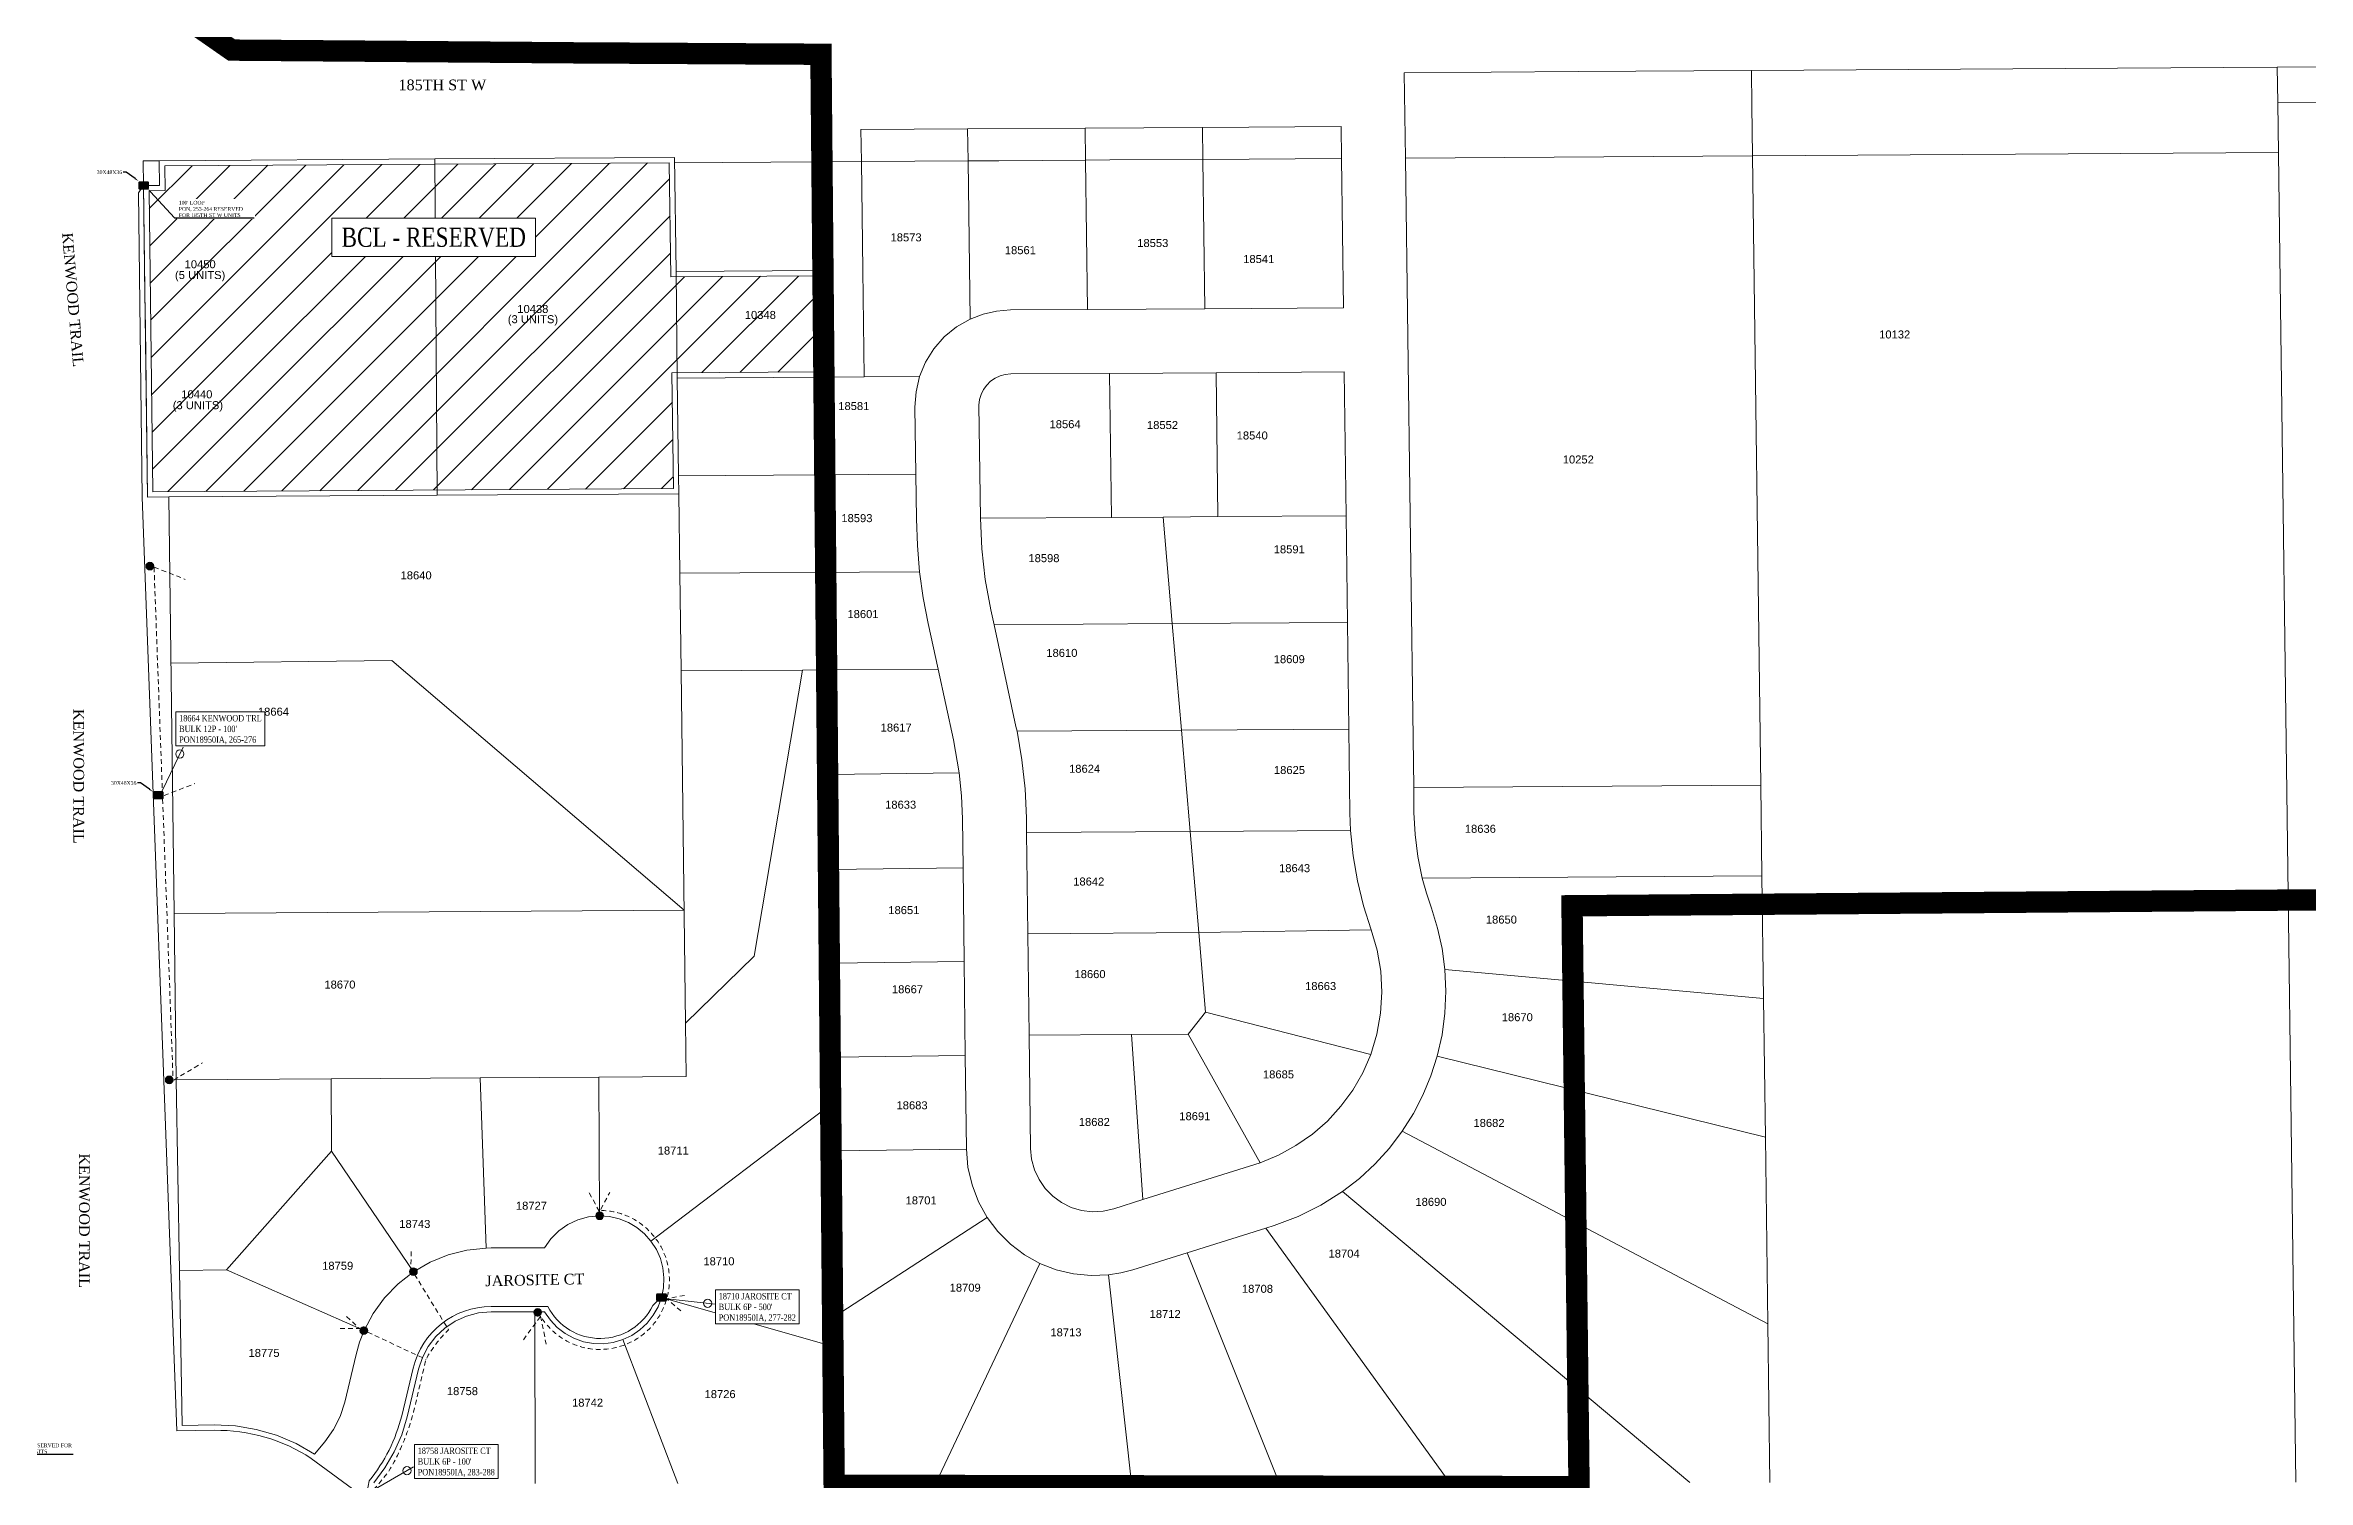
# Model space of a CAD drawing. Header units: feet. Extents: x 865220 to 2821149, y -2240498 to 944432.
# Drawn here: x 2812411 to 2814532, y 940525 to 941869 of the extents above; entities that cross this region are included whole.
import ezdxf
from ezdxf import colors
from ezdxf.entities.mleader import LeaderData, LeaderLine
from ezdxf.enums import TextEntityAlignment as Align
from ezdxf.lldxf.tags import DXFTag
from ezdxf.math import Vec2, Vec3

# ---------------------------------------------------------------- set-up
doc = ezdxf.new("R2010")
doc.units = ezdxf.units.FT
doc.header["$LTSCALE"] = 0.015
doc.header["$MEASUREMENT"] = 0
doc.linetypes.add('DASHED', pattern=[5, 3, -2])
for name, color, linetype in [('144A', 112, '144A'), ('Dakota County Addresses', 7, 'Continuous'), ('Dakota County Parcels', 7, 'Continuous'), ('DETAIL', 7, 'Continuous'), ('DROP BURIED', 7, 'DASHED'), ('NOTES', 7, 'Continuous'), ('STREET NAME', 7, 'Continuous'), ('TAIL', 1, 'MST'), ('TELEPHONE STRUCT-PROP', 6, 'Continuous'), ('TERMINALS', 7, 'Continuous')]:
    doc.layers.add(name, color=color, linetype=linetype)
doc.layers.add('RUNNING LINE (UNDERGROUND)', color=10, linetype='Continuous', lineweight=40)
doc.layers.add('WORK BOUNDARY', color=110, linetype='Continuous', lineweight=40)
doc.styles.add('Dimensions 100', font='arial.ttf')
doc.styles.add('Line', font='txt.shx', dxfattribs={"height": 3})
doc.styles.add('SIMPLEX', font='times.ttf', dxfattribs={"width": 0.8})
doc.styles.get("Standard").update_dxf_attribs({"font": 'times.ttf'})
doc.styles.add('Utilities', font='arial.ttf', dxfattribs={"height": 2.5})
tags = doc.linetypes.add('144A', pattern='A,80,-5,["144A",Line,S=1.5,R=0,X=0,Y=-1.5],-24', length=109).pattern_tags.tags
tags[6] = DXFTag(74, 10)
tags = doc.linetypes.add('MST', pattern='A,5,-5,5,-5,["TAIL",Line,S=1.5,R=0,X=0,Y=-1.5],-20', length=40).pattern_tags.tags
tags[10] = DXFTag(74, 10)

# ---------------------------------------------------------------- blocks, each defined once
blk = doc.blocks.new('ACMAP_ANN_TEMPLATE_Dakota County Addresses')
at = {"layer": 'Dakota County Addresses', "style": 'Dimensions 100'}
blk.add_attdef('DakotaCountyAddress', text='', height=50, dxfattribs=at).set_placement((0, 0), align=Align.CENTER)
blk = doc.blocks.new('NEW HH')
at = {"ltscale": 40, "true_color": 0xffffff}
h = blk.add_hatch(color=7, dxfattribs=at)
h.dxf.hatch_style = 1
h.paths.add_polyline_path([(-0.061, -0.031, 0.414214), (-0.046, -0.046), (0.046, -0.046, 0.414214), (0.061, -0.031), (0.061, 0.031, 0.414214), (0.046, 0.046), (-0.046, 0.046, 0.414214), (-0.061, 0.031)])
at = {"layer": 'RUNNING LINE (UNDERGROUND)', "color": 6, "lineweight": 0, "const_width": 0.005, "flags": 128}
blk.add_lwpolyline([(-0.061, 0.031), (-0.061, -0.031, 0.414214), (-0.046, -0.046), (0.046, -0.046, 0.414214), (0.061, -0.031), (0.061, 0.031, 0.414214), (0.046, 0.046), (-0.046, 0.046, 0.414214)], format="xyb", close=True, dxfattribs=at)
at = {"layer": 'TELEPHONE STRUCT-PROP', "color": 18, "true_color": 0x000000, "style": 'Utilities'}
blk.add_text('HH', height=0.05, dxfattribs=at).set_placement((0, 0), align=Align.MIDDLE_CENTER)
blk = doc.blocks.new('Proposed FlowerPot')
at = {"lineweight": 5, "ltscale": 100, "true_color": 0xffffff}
h = blk.add_hatch(color=7, dxfattribs=at)
h.dxf.hatch_style = 1
h.paths.add_polyline_path([(-0.06, 0, 0.414214), (0, -0.06, 0.414214), (0.06, 0, 0.414214), (0, 0.06, 0.414214)])
at = {"lineweight": 5, "ltscale": 100}
blk.add_circle((0, 0), 0.0604, dxfattribs=at)
at = {"layer": 'RUNNING LINE (UNDERGROUND)', "color": 6, "lineweight": 5, "const_width": 0.00907, "flags": 128}
blk.add_lwpolyline([(-0.06, 0, -0.414214), (0, 0.06, -0.414214), (0.06, 0, -0.414214), (0, -0.06, -0.414214), (-0.06, 0)], format="xyb", dxfattribs=at)
at = {"color": 18, "linetype": 'ByBlock', "lineweight": 5, "ltscale": 100, "true_color": 0x000000, "style": 'Dimensions 100'}
blk.add_text('F', height=0.0744, dxfattribs=at).set_placement((-0.029, -0.037))
blk = doc.blocks.new('TERMINAL')
at = {"lineweight": 5, "ltscale": 0.5, "flags": 128}
blk.add_lwpolyline([(-0.1, -0.6), (-0.1, 44.8)], dxfattribs=at)
at = {"lineweight": 5, "ltscale": 0.5}
blk.add_circle((-0.1, 37.6), 3.83, dxfattribs=at)

msp = doc.modelspace()

# ---------------------------------------------------------------- hatches: boundary and pattern name
at = {"layer": 'DROP BURIED', "ltscale": 100}
h = msp.add_hatch(dxfattribs=at)
h.set_pattern_fill('ANSI31', color=5, scale=200)
h.paths.add_polyline_path([(2812511.9, 941450.7), (2812508.4, 941732.9), (2812523.4, 941733), (2812523.1, 941756.1), (2812776.4, 941757.7), (2812996, 941759.1), (2812997.4, 941652.2), (2813132.3, 941653), (2813133.5, 941563), (2812998.5, 941562.2), (2812999.8, 941453.8)])

# ---------------------------------------------------------------- linework, layer by layer
at = {"layer": '144A', "lineweight": 5, "ltscale": 50, "flags": 128}
msp.add_lwpolyline([(2814251.1, 939562.1), (2814223.8, 939670.9), (2814217.9, 939689.6), (2814209.9, 939707.4), (2814199.9, 939724.1), (2814187.9, 939739.5), (2814174.3, 939753.4), (2814159.1, 939765.5), (2814142.5, 939775.8), (2814124.9, 939784.1), (2814106.3, 939790.3), (2814093.5, 939793.2), (2814080.3, 939795), (2813961.3, 939807.1), (2813965.7, 939860.6), (2813967.9, 939909.1), (2813968.1, 939956.4), (2813967.6, 939996.8), (2813966.4, 940085.8), (2813963.8, 940285.3), (2813948.5, 940341.3, 0.262115), (2813858.7, 940391.8), (2813791, 940391.7), (2813571.3, 940391.6, 0.463204), (2813458.6, 940257.2), (2813460.4, 940248.7), (2813467.2, 940225.9), (2813478.9, 940184.4), (2813484.7, 940161), (2813489.1, 940141.9), (2813494.3, 940117.1), (2813347.7, 940103.2), (2813217.6, 940090.9, 0.035236), (2813158.7, 940083.3, 0.084911), (2813093.6, 940055.5), (2813085, 940049.6), (2813078.4, 940044.7), (2813068.7, 940037), (2813009.5, 939989.8, -0.415738), (2812918, 940000.3), (2812916, 940002.9), (2812914, 940005.8), (2812909.6, 940011.9), (2812899.4, 940026.9), (2812889.3, 940042.5), (2812886, 940047.7, -0.117248), (2812769.7, 940395.2), (2812768.9, 940401), (2812768.4, 940403.8), (2812768.3, 940404.5, 0.177947), (2812708.6, 940509.2), (2812660.5, 940544.6, 0.149356), (2812569.5, 940570.9), (2812534.6, 940570.4), (2812502, 941445.5), (2812498.4, 941731), (2812503.3, 941737.8)], format="xyb", dxfattribs=at)
at = {"layer": 'Dakota County Parcels', "lineweight": 5}
for p, q in [((2813135, 941839.9), (2813137.9, 941840)), ((2813136, 941760), (2813135, 941839.9)), ((2813685.8, 941763.4), (2813684.8, 941843.4)), ((2814010.1, 941845.5), (2814353.3, 941847.7)), ((2814353.3, 941847.7), (2814503, 941848.6)), ((2814503.4, 941815.6), (2814503, 941848.6)), ((2814503.4, 941815.6), (2815022.1, 941818.9)), ((2814520.4, 940522.3), (2814503.4, 941815.6)), ((2813175.6, 941790.2), (2813275.6, 941790.8)), ((2813176, 941760.2), (2813175.6, 941790.2)), ((2813275.6, 941790.8), (2813385.6, 941791.5)), ((2813276, 941760.8), (2813275.6, 941790.8)), ((2813385.6, 941791.5), (2813495.6, 941792.2)), ((2813386, 941761.5), (2813385.6, 941791.5)), ((2813495.6, 941792.2), (2813625.5, 941793.1)), ((2813496, 941762.2), (2813495.6, 941792.2)), ((2813625.9, 941763.1), (2813625.5, 941793.1)), ((2812776.3, 941762.7), (2813001, 941764.1)), ((2813002.3, 941657.2), (2813001, 941764.1)), ((2813685.8, 941763.4), (2814011.1, 941765.5)), ((2814011.1, 941765.5), (2814504.1, 941768.6)), ((2814018.8, 941175.6), (2814011.1, 941765.5)), ((2812503, 941760.9), (2812518, 941761)), ((2812503.3, 941737.8), (2812503, 941760.9)), ((2812518, 941761), (2812776.3, 941762.7)), ((2812518.3, 941737.9), (2812518, 941761)), ((2812776.3, 941762.7), (2812778.4, 941447.4)), ((2813001, 941759.1), (2813136, 941760)), ((2813136, 941760), (2813176, 941760.2)), ((2813137.3, 941658.1), (2813136, 941760)), ((2813176, 941760.2), (2813276, 941760.8)), ((2813177.3, 941658.3), (2813176, 941760.2)), ((2813278, 941612.6), (2813276, 941760.8)), ((2813387.9, 941621.6), (2813386, 941761.5)), ((2813496, 941762.2), (2813625.9, 941763.1)), ((2813497.9, 941622.3), (2813496, 941762.2)), ((2813627.8, 941623.1), (2813625.9, 941763.1)), ((2812503.3, 941737.8), (2812518.3, 941737.9)), ((2812503.3, 941737.8), (2812518.3, 941737.9)), ((2812503.3, 941737.8), (2812507, 941445.7)), ((2813137.3, 941658.1), (2813002.3, 941657.2)), ((2813178.5, 941558.3), (2813177.3, 941658.3)), ((2813003.5, 941557.2), (2813002.3, 941657.2)), ((2813315.6, 941621.1), (2813387.9, 941621.6)), ((2813387.9, 941621.6), (2813497.9, 941622.3)), ((2813497.9, 941622.3), (2813627.8, 941623.1)), ((2813003.5, 941557.2), (2813138.5, 941558.1)), ((2813004.7, 941465.7), (2813003.5, 941557.2)), ((2813138.5, 941558.1), (2813178.5, 941558.3)), ((2813178.5, 941558.3), (2813230.5, 941558.7)), ((2813316, 941561.1), (2813408.5, 941561.7)), ((2813408.5, 941561.7), (2813508.5, 941562.3)), ((2813410.3, 941426.7), (2813408.5, 941561.7)), ((2813508.5, 941562.3), (2813628.5, 941563.1)), ((2813510.2, 941427.4), (2813508.5, 941562.3)), ((2813630.2, 941428.1), (2813628.5, 941563.1)), ((2813287.5, 941425.9), (2813286.2, 941532)), ((2813227, 941467.2), (2813226.2, 941530)), ((2813004.7, 941465.7), (2813227, 941467.2)), ((2813227.5, 941425.2), (2813227, 941467.2)), ((2812527, 941445.8), (2812778.4, 941447.4)), ((2812778.4, 941447.4), (2813004.9, 941448.8)), ((2813004.9, 941448.8), (2813004.7, 941465.7)), ((2813005.8, 941374.3), (2813004.9, 941448.8)), ((2812507, 941445.7), (2812527, 941445.8)), ((2812531.8, 941055.5), (2812527, 941445.8)), ((2813287.5, 941425.9), (2813410.3, 941426.7)), ((2813410.3, 941426.7), (2813458.9, 941427)), ((2813458.9, 941427), (2813510.2, 941427.4)), ((2813458.9, 941427), (2813467.4, 941327.1)), ((2813510.2, 941427.4), (2813630.2, 941428.1)), ((2813631.5, 941328.2), (2813630.2, 941428.1)), ((2813005.8, 941374.3), (2813230.6, 941375.7)), ((2813007, 941282.8), (2813005.8, 941374.3)), ((2813297.3, 941340), (2813300.3, 941326)), ((2813238.6, 941327.3), (2813247.9, 941284.3)), ((2813300.3, 941326), (2813467.4, 941327.1)), ((2813300.3, 941326), (2813320.9, 941230.7)), ((2813467.4, 941327.1), (2813631.5, 941328.2)), ((2813467.4, 941327.1), (2813476, 941227.2)), ((2813632.9, 941228.2), (2813631.5, 941328.2)), ((2812528.9, 941289.9), (2812736, 941292.5)), ((2812736, 941292.5), (2813009.8, 941058.6)), ((2813120.8, 941283.5), (2813007, 941282.8)), ((2813007, 941282.8), (2813011.1, 940952.7)), ((2813075.5, 941015.5), (2813120.8, 941283.5)), ((2813143.9, 941283.7), (2813120.8, 941283.5)), ((2813143.9, 941283.7), (2813247.9, 941284.3)), ((2813149, 940877.5), (2813143.9, 941283.7)), ((2813247.9, 941284.3), (2813262.3, 941218)), ((2813267.6, 941187.2), (2813262.3, 941218)), ((2813321.9, 941226.2), (2813320.9, 941230.7)), ((2813321.9, 941226.2), (2813476, 941227.2)), ((2813476, 941227.2), (2813632.9, 941228.2)), ((2813476, 941227.2), (2813484.1, 941132.2)), ((2813633.9, 941149.3), (2813632.9, 941228.2)), ((2813145.2, 941185.7), (2813267.6, 941187.2)), ((2813693.6, 941173.5), (2814018.8, 941175.6)), ((2813693.9, 941150.1), (2813693.6, 941173.5)), ((2814019.9, 941090.6), (2814018.8, 941175.6)), ((2813633.9, 941149.3), (2813634.5, 941133.2)), ((2813271.3, 941098.3), (2813270.7, 941144.2)), ((2813330.8, 941131.3), (2813330.7, 941145)), ((2813330.8, 941131.3), (2813484.1, 941132.2)), ((2813332, 941036.3), (2813330.8, 941131.3)), ((2813484.1, 941132.2), (2813634.5, 941133.2)), ((2813484.1, 941132.2), (2813492.2, 941037.6)), ((2813146.3, 941096.7), (2813271.3, 941098.3)), ((2813272.3, 941010.3), (2813271.3, 941098.3)), ((2813701.7, 941088.6), (2814019.9, 941090.6)), ((2814021.5, 940975.6), (2814019.9, 941090.6)), ((2812531.8, 941055.5), (2813009.8, 941058.6)), ((2812531.8, 941055.5), (2812533.7, 940899.4)), ((2813332, 941036.3), (2813492.2, 941037.6)), ((2813333.2, 940941.2), (2813332, 941036.3)), ((2813492.2, 941037.6), (2813653.8, 941040)), ((2813492.2, 941037.6), (2813498.6, 940962.9)), ((2813011.1, 940952.7), (2813075.5, 941015.5)), ((2813147.4, 941008.7), (2813272.3, 941010.3)), ((2813273.4, 940922.3), (2813272.3, 941010.3)), ((2813722.9, 941003), (2814021.5, 940975.6)), ((2813482.2, 940942.1), (2813498.6, 940962.9)), ((2813498.6, 940962.9), (2813653.3, 940923.3)), ((2814023.2, 940845.7), (2814021.5, 940975.6)), ((2813011.1, 940952.7), (2813011.7, 940902.5)), ((2813333.2, 940941.2), (2813429.2, 940941.8)), ((2813334.5, 940835.1), (2813333.2, 940941.2)), ((2813429.2, 940941.8), (2813482.2, 940942.1)), ((2813429.2, 940941.8), (2813439.9, 940787.2)), ((2813482.2, 940942.1), (2813549.6, 940821.7)), ((2813148.5, 940920.7), (2813273.4, 940922.3)), ((2813274.5, 940834.3), (2813273.4, 940922.3)), ((2813715.7, 940921.7), (2814023.2, 940845.7)), ((2812679, 940900.4), (2812533.7, 940899.4)), ((2812533.7, 940899.4), (2812536.9, 940720.6)), ((2812818.7, 940901.2), (2812679, 940900.4)), ((2812679.5, 940832.6), (2812679, 940900.4)), ((2812929.8, 940901.9), (2812818.7, 940901.2)), ((2812818.7, 940901.2), (2812824.3, 940741.8)), ((2813011.7, 940902.5), (2812929.8, 940901.9)), ((2812929.8, 940901.9), (2812930.7, 940772)), ((2813149, 940877.5), (2812978.8, 940748.3)), ((2813151.8, 940649), (2813149, 940877.5)), ((2812581, 940721.4), (2812679.5, 940832.6)), ((2812679.5, 940832.6), (2812756.1, 940719.5)), ((2813149.6, 940832.8), (2813274.5, 940834.3)), ((2813682.9, 940851.4), (2814025.4, 940670.7)), ((2814025.4, 940670.7), (2814023.2, 940845.7)), ((2813439.9, 940787.2), (2813544.8, 940820.1)), ((2813544.8, 940820.1), (2813549.6, 940821.7)), ((2813627, 940794.8), (2813952.4, 940521.9)), ((2813151.5, 940677.8), (2813293.9, 940770.4)), ((2813412.5, 940778.6), (2813439.9, 940787.2)), ((2813481.4, 940737.3), (2813555.1, 940760.5)), ((2813555.1, 940760.5), (2813562.8, 940762.9)), ((2813555.1, 940760.5), (2813727.4, 940521.7)), ((2812828.9, 940741.9), (2812824.3, 940741.8)), ((2812828.9, 940741.9), (2812879.1, 940741.9)), ((2813245.7, 940521.3), (2813343.2, 940727.3)), ((2813430.5, 940721.3), (2813481.4, 940737.3)), ((2813481.4, 940737.3), (2813567.4, 940521.6)), ((2812536.9, 940720.6), (2812581, 940721.4)), ((2812536.9, 940720.6), (2812539.4, 940575.5)), ((2812581, 940721.4), (2812710.1, 940664.4)), ((2813407.7, 940716.5), (2813429.3, 940521.5)), ((2813151.8, 940649), (2812988.7, 940695.5)), ((2812828.9, 940681.9), (2812870, 940681.9)), ((2812870.2, 940521), (2812870, 940681.9)), ((2812870, 940681.9), (2812879.1, 940681.9)), ((2814027.4, 940521.9), (2814025.4, 940670.7)), ((2812691.8, 940597.3), (2812702.6, 940642.1)), ((2813004, 940521.1), (2812952.5, 940655.9)), ((2813153.4, 940521.2), (2813151.8, 940649)), ((2812750.2, 940583.4), (2812760.9, 940628.2)), ((2812539.4, 940575.5), (2812569.4, 940575.9)), ((2812673.1, 940560.2), (2812663.4, 940548.7))]:
    msp.add_line(p, q, dxfattribs=at)
for points in [[(2814503, 941848.6), (2814541.5, 941848.9), (2815021.7, 941851.9)], [(2813684.8, 941843.4), (2813847.8, 941844.5), (2814010.1, 941845.5)], [(2814011.1, 941765.5), (2814010.5, 941812.5), (2814010.1, 941845.5)], [(2813276, 941760.8), (2813304.7, 941761), (2813386, 941761.5)], [(2813386, 941761.5), (2813408.9, 941761.7), (2813496, 941762.2)], [(2813693.6, 941173.5), (2813690.2, 941428.5), (2813685.8, 941763.4)], [(2812507, 941445.7), (2812505, 941604.7), (2812504.6, 941634.8), (2812503.3, 941737.8)], [(2813315.6, 941621.1), (2813302.7, 941620.1), (2813290.1, 941617.2), (2813278, 941612.6)], [(2813278, 941612.6), (2813265.2, 941605.2), (2813253.7, 941595.9), (2813244, 941584.8), (2813236.2, 941572.3), (2813230.5, 941558.7)], [(2813230.5, 941558.7), (2813227.2, 941544.5), (2813226.2, 941530)], [(2813316, 941561.1), (2813310.9, 941560.7), (2813306, 941559.3), (2813301.3, 941557.2), (2813297.1, 941554.3), (2813293.5, 941550.7), (2813290.5, 941546.6), (2813288.2, 941542), (2813286.8, 941537.1), (2813286.2, 941532)], [(2813227.5, 941425.2), (2813228.5, 941400.4), (2813230.6, 941375.7)], [(2813287.5, 941425.9), (2813288.8, 941397.1), (2813292.1, 941368.4), (2813297.3, 941340)], [(2813230.6, 941375.7), (2813234, 941351.4), (2813238.6, 941327.3)], [(2813330.7, 941145), (2813329.4, 941172.2), (2813326.5, 941199.3), (2813321.9, 941226.2)], [(2813270.7, 941144.2), (2813269.8, 941165.8), (2813267.6, 941187.2)], [(2813693.9, 941150.1), (2813694.9, 941129.4), (2813697.5, 941108.9), (2813701.7, 941088.6)], [(2813634.5, 941133.2), (2813636.8, 941109.4), (2813640.8, 941085.9), (2813646.5, 941062.7), (2813653.8, 941040)], [(2813701.7, 941088.6), (2813705.5, 941074.4), (2813710.2, 941060.4)], [(2813722.9, 941003), (2813720.3, 941022.4), (2813716, 941041.6), (2813710.2, 941060.4)], [(2813653.3, 940923.3), (2813659.1, 940942.2), (2813662.6, 940961.8), (2813663.8, 940981.6), (2813662.8, 941001.4), (2813659.4, 941021), (2813653.8, 941040)], [(2813715.7, 940921.7), (2813720.2, 940941.7), (2813722.9, 940962), (2813723.8, 940982.5), (2813722.9, 941003)], [(2813549.6, 940821.7), (2813566.9, 940828.8), (2813583.3, 940837.8), (2813598.7, 940848.5), (2813612.8, 940860.8), (2813625.4, 940874.7), (2813636.5, 940889.8), (2813645.8, 940906.1), (2813653.3, 940923.3)], [(2813682.9, 940851.4), (2813693.3, 940867.9), (2813702.3, 940885.2), (2813709.8, 940903.2), (2813715.7, 940921.7)], [(2813274.5, 940834.3), (2813275.9, 940817.5), (2813279.7, 940801), (2813285.7, 940785.2), (2813293.9, 940770.4)], [(2813334.5, 940835.1), (2813335.5, 940825), (2813338.2, 940815.2), (2813342.5, 940806), (2813348.2, 940797.6), (2813355.3, 940790.4), (2813363.6, 940784.4), (2813372.7, 940779.9), (2813382.4, 940777), (2813392.5, 940775.8), (2813402.6, 940776.3), (2813412.5, 940778.6)], [(2813627, 940794.8), (2813642.8, 940807), (2813657.4, 940820.6), (2813670.9, 940835.5), (2813682.9, 940851.4)], [(2813562.8, 940762.9), (2813585.3, 940771.3), (2813606.7, 940781.9), (2813627, 940794.8)], [(2812930.7, 940772), (2812920.3, 940771), (2812910.3, 940768.3), (2812900.9, 940763.8), (2812892.4, 940757.8), (2812885, 940750.5), (2812879.1, 940741.9)], [(2812978.8, 940748.3), (2812972.7, 940755.2), (2812965.5, 940761.1), (2812957.6, 940765.8), (2812948.9, 940769.2), (2812939.9, 940771.3), (2812930.7, 940772)], [(2813293.9, 940770.4), (2813303.9, 940757.2), (2813315.6, 940745.4), (2813328.8, 940735.4), (2813343.2, 940727.3)], [(2812988.7, 940695.5), (2812990.6, 940704.6), (2812991, 940713.8), (2812990, 940723.1), (2812987.6, 940732), (2812983.9, 940740.5), (2812978.8, 940748.3)], [(2812824.3, 940741.8), (2812806.3, 940739.9), (2812788.6, 940735.5), (2812771.8, 940728.6), (2812756.1, 940719.5)], [(2813343.2, 940727.3), (2813358.6, 940721.3), (2813374.7, 940717.5), (2813391.2, 940715.9), (2813407.7, 940716.5)], [(2812756.1, 940719.5), (2812741.8, 940708.3), (2812729.2, 940695.2), (2812718.5, 940680.5), (2812710.1, 940664.4)], [(2813407.7, 940716.5), (2813419.2, 940718.4), (2813430.5, 940721.3)], [(2812952.5, 940655.9), (2812960.9, 940659.9), (2812968.5, 940665.1), (2812975.3, 940671.4), (2812981, 940678.7), (2812985.5, 940686.8), (2812988.7, 940695.5)], [(2812710.1, 940664.4), (2812705.8, 940653.4), (2812702.6, 940642.1)], [(2812828.9, 940681.9), (2812817.3, 940680.9), (2812806, 940678), (2812795.3, 940673.3), (2812785.6, 940666.8), (2812777.1, 940658.9), (2812770, 940649.6), (2812764.6, 940639.3), (2812760.9, 940628.2)], [(2812879.1, 940681.9), (2812884.5, 940674.2), (2812890.9, 940667.4), (2812898.4, 940661.7), (2812906.6, 940657.2), (2812915.5, 940654), (2812924.8, 940652.3), (2812934.1, 940652.1), (2812943.5, 940653.3), (2812952.5, 940655.9)], [(2812673.1, 940560.2), (2812681.3, 940571.6), (2812687.6, 940584), (2812691.8, 940597.3)], [(2812719, 940521.6), (2812729.4, 940535.6), (2812738.2, 940550.7), (2812745.2, 940566.7), (2812750.2, 940583.4)], [(2812663.4, 940548.7), (2812646.2, 940558.6), (2812627.9, 940566.3), (2812608.8, 940571.8), (2812589.3, 940575.1), (2812569.4, 940575.9)]]:
    msp.add_lwpolyline(points, dxfattribs=at)
at = {"layer": 'DROP BURIED', "lineweight": 5, "ltscale": 100, "flags": 128}
for points in [[(2812513.2, 941380.1), (2812542.3, 941368.6)], [(2812522.6, 941166), (2812551.4, 941177.2)], [(2812531.5, 940899.2), (2812558.6, 940915.5)], [(2812921, 940793.4), (2812930.5, 940775.8), (2812940.2, 940793.9)], [(2813010.2, 940697.4), (2812993.5, 940694.2), (2813006.9, 940682.6)], [(2812687.5, 940666.2), (2812705.5, 940666.3), (2812692.7, 940678.3)], [(2812713.3, 940662.9), (2812767.9, 940637.4)], [(2812875.4, 940677.8), (2812880.6, 940651.7)]]:
    msp.add_lwpolyline(points, dxfattribs=at)
msp.add_lwpolyline([(2812859.2, 940655.8), (2812875.4, 940677.8, 1.709318), (2812930.7, 940777)], format="xyb", dxfattribs=at)
at = {"layer": 'NOTES', "color": 5, "lineweight": 5, "ltscale": 50, "flags": 128}
msp.add_lwpolyline([(2812511.9, 941450.7), (2812508.4, 941732.9), (2812523.4, 941733), (2812523.1, 941756.1), (2812776.4, 941757.7), (2812996, 941759.1), (2812997.4, 941652.2), (2813132.3, 941653), (2813133.5, 941563), (2812998.5, 941562.2), (2812999.8, 941453.8)], close=True, dxfattribs=at)
at = {"layer": 'TAIL', "lineweight": 5, "ltscale": 50, "flags": 128}
msp.add_lwpolyline([(2812712.8, 940513.4), (2812714.7, 940523.6, 0.108366), (2812745.3, 940584.6), (2812756, 940629.3, -0.34684), (2812828.9, 940686.9), (2812882.1, 940686.9, 0.617713), (2812980.6, 940688), (2812988.8, 940695.6, 1.092649)], format="xyb", dxfattribs=at)
at = {"layer": 'WORK BOUNDARY', "lineweight": 100, "const_width": 20}
msp.add_lwpolyline([(2816268.5, 941081.9), (2813842, 941062.6), (2813848.6, 940518.1), (2813150.5, 940519.4), (2813138.1, 941860.8), (2812911.5, 941862.1), (2812585.9, 941864.7), (2812526.6, 941906), (2812484.8, 942180.2), (2812439.8, 942469.4), (2812388.3, 942812.8), (2812302.1, 942975), (2811909.6, 942862.9), (2811722, 942852.2), (2811558.6, 942850.7), (2811024.1, 942698.1), (2811324.3, 941774.1), (2811321.2, 941576.6), (2811269, 940925.4), (2811262.3, 940576.3), (2811264.1, 940364.9)], dxfattribs=at)

# ---------------------------------------------------------------- block references
at = {"lineweight": 5}
for name, p, xscale, yscale, zscale in [('NEW HH', (2812503.3, 941737.8), 80, 80, 40), ('Proposed FlowerPot', (2812509.2, 941381), 60, 60, 30), ('NEW HH', (2812517, 941166.2), 80, 80, 40), ('Proposed FlowerPot', (2812527.3, 940899.4), 60, 60, 30), ('Proposed FlowerPot', (2812930.7, 940772), 60, 60, 30), ('Proposed FlowerPot', (2812756.2, 940719.6), 60, 60, 30), ('Proposed FlowerPot', (2812872.7, 940681.4), 60, 60, 30), ('NEW HH', (2812988.7, 940695.5), 80, 80, 40), ('Proposed FlowerPot', (2812709.7, 940664.4), 60, 60, 30)]:
    msp.add_blockref(name, p, dxfattribs=dict(at, xscale=xscale, yscale=yscale, zscale=zscale))
at = {"layer": 'Dakota County Addresses', "lineweight": 5, "xscale": 0.15, "yscale": 0.15, "zscale": 0.15}
for p, values in [((2813217.9, 941685.4), {'DakotaCountyAddress': '18573'}), ((2813325, 941673.4), {'DakotaCountyAddress': '18561'}), ((2813449.1, 941680.1), {'DakotaCountyAddress': '18553'}), ((2812556.3, 941650.1), {'DakotaCountyAddress': '(5 UNITS)'}), ((2812556.3, 941660.2), {'DakotaCountyAddress': '10450'}), ((2813548.4, 941665.1), {'DakotaCountyAddress': '18541'}), ((2812868.2, 941608.7), {'DakotaCountyAddress': '(3 UNITS)'}), ((2812868.1, 941618.3), {'DakotaCountyAddress': '10438'}), ((2813081.3, 941612.7), {'DakotaCountyAddress': '10348'}), ((2814144.4, 941594.4), {'DakotaCountyAddress': '10132'}), ((2812554.2, 941528.1), {'DakotaCountyAddress': '(3 UNITS)'}), ((2812553.2, 941538.3), {'DakotaCountyAddress': '10440'}), ((2813168.9, 941527.3), {'DakotaCountyAddress': '18581'}), ((2813366.9, 941510.3), {'DakotaCountyAddress': '18564'}), ((2813458.2, 941509.5), {'DakotaCountyAddress': '18552'}), ((2813542.3, 941499.7), {'DakotaCountyAddress': '18540'}), ((2813847.9, 941477.2), {'DakotaCountyAddress': '10252'}), ((2813171.8, 941422.2), {'DakotaCountyAddress': '18593'}), ((2813347.1, 941384.7), {'DakotaCountyAddress': '18598'}), ((2813577, 941393), {'DakotaCountyAddress': '18591'}), ((2812758.7, 941368.6), {'DakotaCountyAddress': '18640'}), ((2813177.5, 941332.3), {'DakotaCountyAddress': '18601'}), ((2813363.9, 941295.9), {'DakotaCountyAddress': '18610'}), ((2813577, 941290), {'DakotaCountyAddress': '18609'}), ((2812625, 941240.8), {'DakotaCountyAddress': '18664'}), ((2813208.6, 941225.9), {'DakotaCountyAddress': '18617'}), ((2813385.2, 941187.3), {'DakotaCountyAddress': '18624'}), ((2813577.2, 941186.1), {'DakotaCountyAddress': '18625'}), ((2813212.8, 941153.6), {'DakotaCountyAddress': '18633'}), ((2813756.1, 941131), {'DakotaCountyAddress': '18636'}), ((2813389.1, 941081.6), {'DakotaCountyAddress': '18642'}), ((2813582, 941094.1), {'DakotaCountyAddress': '18643'}), ((2813215.8, 941054.8), {'DakotaCountyAddress': '18651'}), ((2813775.8, 941045.9), {'DakotaCountyAddress': '18650'}), ((2813390.3, 940994.8), {'DakotaCountyAddress': '18660'}), ((2812687.3, 940985), {'DakotaCountyAddress': '18670'}), ((2813219.2, 940980.6), {'DakotaCountyAddress': '18667'}), ((2813606.4, 940983.6), {'DakotaCountyAddress': '18663'}), ((2813790.7, 940954.4), {'DakotaCountyAddress': '18670'}), ((2813566.9, 940900.8), {'DakotaCountyAddress': '18685'}), ((2813223.5, 940871.8), {'DakotaCountyAddress': '18683'}), ((2813394.3, 940856.2), {'DakotaCountyAddress': '18682'}), ((2813488.5, 940861.6), {'DakotaCountyAddress': '18691'}), ((2813764.2, 940855.3), {'DakotaCountyAddress': '18682'}), ((2812999.7, 940829.4), {'DakotaCountyAddress': '18711'}), ((2813232, 940782.7), {'DakotaCountyAddress': '18701'}), ((2813709.8, 940781.3), {'DakotaCountyAddress': '18690'}), ((2812757.5, 940760.6), {'DakotaCountyAddress': '18743'}), ((2812866.8, 940777.7), {'DakotaCountyAddress': '18727'}), ((2812685.2, 940721.4), {'DakotaCountyAddress': '18759'}), ((2813042.5, 940725.6), {'DakotaCountyAddress': '18710'}), ((2813628.4, 940732.8), {'DakotaCountyAddress': '18704'}), ((2813273.3, 940700.9), {'DakotaCountyAddress': '18709'}), ((2813547.2, 940699.8), {'DakotaCountyAddress': '18708'}), ((2813460.7, 940676.2), {'DakotaCountyAddress': '18712'}), ((2813367.7, 940659), {'DakotaCountyAddress': '18713'}), ((2812616.2, 940639.7), {'DakotaCountyAddress': '18775'}), ((2812802.1, 940603.9), {'DakotaCountyAddress': '18758'}), ((2812919.4, 940593.1), {'DakotaCountyAddress': '18742'}), ((2813043.6, 940601.1), {'DakotaCountyAddress': '18726'})]:
    msp.add_blockref('ACMAP_ANN_TEMPLATE_Dakota County Addresses', p, dxfattribs=at).add_auto_attribs(values)
at = {"layer": 'TERMINALS', "lineweight": 5, "ltscale": 0.5, "xscale": -1, "rotation": 300.0000000000001}
msp.add_blockref('TERMINAL', (2812717.5, 940514.3), dxfattribs=at)

# ---------------------------------------------------------------- texts
at = {"layer": 'STREET NAME', "lineweight": 5, "ltscale": 40, "insert": (2812742.2, 941837.1), "char_height": 10, "attachment_point": 1}
msp.add_mtext('185TH ST W', dxfattribs=at)
at = {"layer": 'STREET NAME', "lineweight": 5, "ltscale": 40, "char_height": 10, "attachment_point": 1}
for s, insert, rotation in [('KENWOOD TRAIL', (2812436.8, 941694), 274.7644), ('KENWOOD TRAIL', (2812447.6, 941247.1), 270), ('KENWOOD TRAIL', (2812452.8, 940830.5), 270), ('JAROSITE CT', (2812823.5, 940715.9), 1.2611)]:
    msp.add_mtext(s, dxfattribs=dict(at, insert=insert, rotation=rotation))

# ---------------------------------------------------------------- next in the draw order: texts
at = {"layer": 'NOTES', "color": 5, "lineweight": 5, "ltscale": 0.5, "insert": (2812688.8, 941698.3), "char_height": 18, "attachment_point": 1, "style": 'SIMPLEX', "bg_fill": 19, "box_fill_scale": 1.5, "bg_fill_color": 256, "bg_fill_transparency": 0}
msp.add_mtext('BCL - RESERVED', dxfattribs=at)
at = {"layer": 'TERMINALS', "lineweight": 5, "ltscale": 0.5, "char_height": 6, "attachment_point": 1, "style": 'SIMPLEX', "bg_fill": 19, "box_fill_scale": 1.5, "bg_fill_color": 256, "bg_fill_transparency": 0}
for s, insert in [("18664 KENWOOD TRL\\PBULK 12P - 100'\\PPON18950IA, 265-276", (2812536.6, 941241.4)), ("18710 JAROSITE CT\\PBULK 6P - 500'\\PPON18950IA, 277-282", (2813042.3, 940699.6)), ("18758 JAROSITE CT\\PBULK 6P - 100'\\PPON18950IA, 283-288", (2812760.2, 940554.7))]:
    msp.add_mtext(s, dxfattribs=dict(at, insert=insert))

# ---------------------------------------------------------------- next in the draw order: leaders
at = {"layer": 'DETAIL', "lineweight": 5, "ltscale": 5}
ml = msp.add_multileader_mtext('Standard', dxfattribs=at)
ml.set_content("100' LOOP\\PPON, 253-264 RESERVED FOR 185TH ST W UNITS", color=256)
ml.set_leader_properties()
ml.build(insert=Vec2(0, 0))
ml.multileader.update_dxf_attribs({"text_left_attachment_type": 5, "text_right_attachment_type": 5, "dogleg_length": 3})
ctx = ml.context
ctx.base_point, ctx.char_height, ctx.landing_gap_size, ctx.plane_origin = Vec3(2812535.3, 941707.5), 3.5, 1, Vec3(2812647.1, 941711.3)
ctx.left_attachment, ctx.right_attachment = 5, 5
notes = []
notes.append((ctx, [(1, (1, 1, 0), (2812532.3, 941707.5), (1, 0), 3, [(0, [(2812507.2, 941734.9)], 0, [])])]))
ctx.mtext.insert, ctx.mtext.width, ctx.mtext.defined_height, ctx.mtext.flow_direction = Vec3(2812536.3, 941723.4), 69.779, 19.2, 5
ctx.mtext.has_bg_fill, ctx.mtext.bg_color, ctx.mtext.bg_scale_factor, ctx.mtext.bg_transparency, ctx.mtext.use_window_bg_color = 1, -1027028792, 1.5, 0, 1
ml = msp.add_multileader_mtext('Standard', dxfattribs=at)
ml.set_content("100' LOOP\\PPON, 97-108 RESERVED FOR 188TH ST W UNITS", color=256)
ml.set_leader_properties()
ml.build(insert=Vec2(0, 0))
ml.multileader.update_dxf_attribs({"text_left_attachment_type": 5, "text_right_attachment_type": 5, "dogleg_length": 3})
ctx = ml.context
ctx.base_point, ctx.char_height, ctx.landing_gap_size, ctx.plane_origin = Vec3(2812365.9, 940548.6), 3.5, 1, Vec3(2812310.9, 940590.7)
ctx.left_attachment, ctx.right_attachment = 5, 5
notes.append((ctx, [(1, (1, 1, 0), (2812362.9, 940548.6), (1, 0), 3, [(0, [(2812291.7, 940571)], 0, [])])]))
ctx.mtext.insert, ctx.mtext.width, ctx.mtext.defined_height, ctx.mtext.flow_direction = Vec3(2812366.9, 940564.4), 69.779, 19.2, 5
ctx.mtext.has_bg_fill, ctx.mtext.bg_color, ctx.mtext.bg_scale_factor, ctx.mtext.bg_transparency, ctx.mtext.use_window_bg_color = 1, -1027028792, 1.5, 0, 1
for ctx, leaders in notes:
    for number, flags, end, landing, length, lines in leaders:
        leader = LeaderData()
        leader.index, (leader.has_last_leader_line, leader.has_dogleg_vector, leader.attachment_direction) = number, flags
        leader.last_leader_point, leader.dogleg_vector, leader.dogleg_length = Vec3(end), Vec3(landing), length
        for number, points, colour, breaks in lines:
            line = LeaderLine()
            line.index, line.vertices, line.color, line.breaks = number, Vec3.list(points), colors.encode_raw_color(colour), breaks
            leader.lines.append(line)
        ctx.leaders.append(leader)

# ---------------------------------------------------------------- next in the draw order: linework, layer by layer
at = {"layer": 'DROP BURIED', "lineweight": 5, "ltscale": 100, "flags": 128}
msp.add_lwpolyline([(2812513.1, 941379.9), (2812530.9, 940900.8)], dxfattribs=at)
msp.add_lwpolyline([(2812754.1, 940738.6), (2812753.8, 940722.8), (2812789.1, 940665.1, 0.073887), (2812767.9, 940637.4), (2812759.4, 940601.5, -0.082988), (2812733.6, 940533.3), (2812721.3, 940517.9), (2812716.8, 940513.4)], format="xyb", dxfattribs=at)

# ---------------------------------------------------------------- next in the draw order: block references
at = {"layer": 'TERMINALS', "lineweight": 5, "ltscale": 0.5, "xscale": -1}
for p, rotation in [((2812521, 941171), 334.5152453944409), ((2812994.5, 940694.1), 263.8966235963759)]:
    msp.add_blockref('TERMINAL', p, dxfattribs=dict(at, rotation=rotation))

# ---------------------------------------------------------------- next in the draw order: leaders
at = {"layer": 'DETAIL', "lineweight": 5, "ltscale": 5}
ml = msp.add_multileader_mtext('Standard', dxfattribs=at)
ml.set_content('30X48X36', color=256)
ml.set_leader_properties()
ml.build(insert=Vec2(0, 0))
ml.multileader.update_dxf_attribs({"has_text_frame": 1, "text_left_attachment_type": 2, "text_right_attachment_type": 2, "dogleg_length": 3})
ctx = ml.context
ctx.base_point, ctx.char_height, ctx.landing_gap_size, ctx.plane_origin = Vec3(2812458.5, 941750.2), 3.5, 1.5, Vec3(2812485.4, 941775.2)
ctx.left_attachment, ctx.right_attachment, ctx.text_align_type = 2, 2, 1
notes = []
notes.append((ctx, [(0, (1, 1, 0), (2812487.1, 941750.2), (-1, 0), 3, [(0, [(2812498.5, 941741.9)], 0, [])])]))
ctx.mtext.insert, ctx.mtext.alignment, ctx.mtext.flow_direction = Vec3(2812471.3, 941752), 2, 5
ctx.mtext.has_bg_fill, ctx.mtext.bg_color, ctx.mtext.bg_scale_factor, ctx.mtext.bg_transparency, ctx.mtext.use_window_bg_color = 1, -1027028792, 1.5, 0, 1
for ctx, leaders in notes:
    for number, flags, end, landing, length, lines in leaders:
        leader = LeaderData()
        leader.index, (leader.has_last_leader_line, leader.has_dogleg_vector, leader.attachment_direction) = number, flags
        leader.last_leader_point, leader.dogleg_vector, leader.dogleg_length = Vec3(end), Vec3(landing), length
        for number, points, colour, breaks in lines:
            line = LeaderLine()
            line.index, line.vertices, line.color, line.breaks = number, Vec3.list(points), colors.encode_raw_color(colour), breaks
            leader.lines.append(line)
        ctx.leaders.append(leader)

# ---------------------------------------------------------------- next in the draw order: leaders
ml = msp.add_multileader_mtext('Standard', dxfattribs=at)
ml.set_content('30X48X36', color=256)
ml.set_leader_properties()
ml.build(insert=Vec2(0, 0))
ml.multileader.update_dxf_attribs({"has_text_frame": 1, "text_left_attachment_type": 2, "text_right_attachment_type": 2, "dogleg_length": 3})
ctx = ml.context
ctx.base_point, ctx.char_height, ctx.landing_gap_size, ctx.plane_origin = Vec3(2812472, 941177.7), 3.5, 1.5, Vec3(2812498.8, 941202.7)
ctx.left_attachment, ctx.right_attachment, ctx.text_align_type = 2, 2, 1
notes = []
notes.append((ctx, [(0, (1, 1, 0), (2812500.5, 941177.7), (-1, 0), 3, [(0, [(2812512, 941169.5)], 0, [])])]))
ctx.mtext.insert, ctx.mtext.alignment, ctx.mtext.flow_direction = Vec3(2812484.7, 941179.5), 2, 5
ctx.mtext.has_bg_fill, ctx.mtext.bg_color, ctx.mtext.bg_scale_factor, ctx.mtext.bg_transparency, ctx.mtext.use_window_bg_color = 1, -1027028792, 1.5, 0, 1
for ctx, leaders in notes:
    for number, flags, end, landing, length, lines in leaders:
        leader = LeaderData()
        leader.index, (leader.has_last_leader_line, leader.has_dogleg_vector, leader.attachment_direction) = number, flags
        leader.last_leader_point, leader.dogleg_vector, leader.dogleg_length = Vec3(end), Vec3(landing), length
        for number, points, colour, breaks in lines:
            line = LeaderLine()
            line.index, line.vertices, line.color, line.breaks = number, Vec3.list(points), colors.encode_raw_color(colour), breaks
            leader.lines.append(line)
        ctx.leaders.append(leader)

doc.saveas('drawing.dxf')
